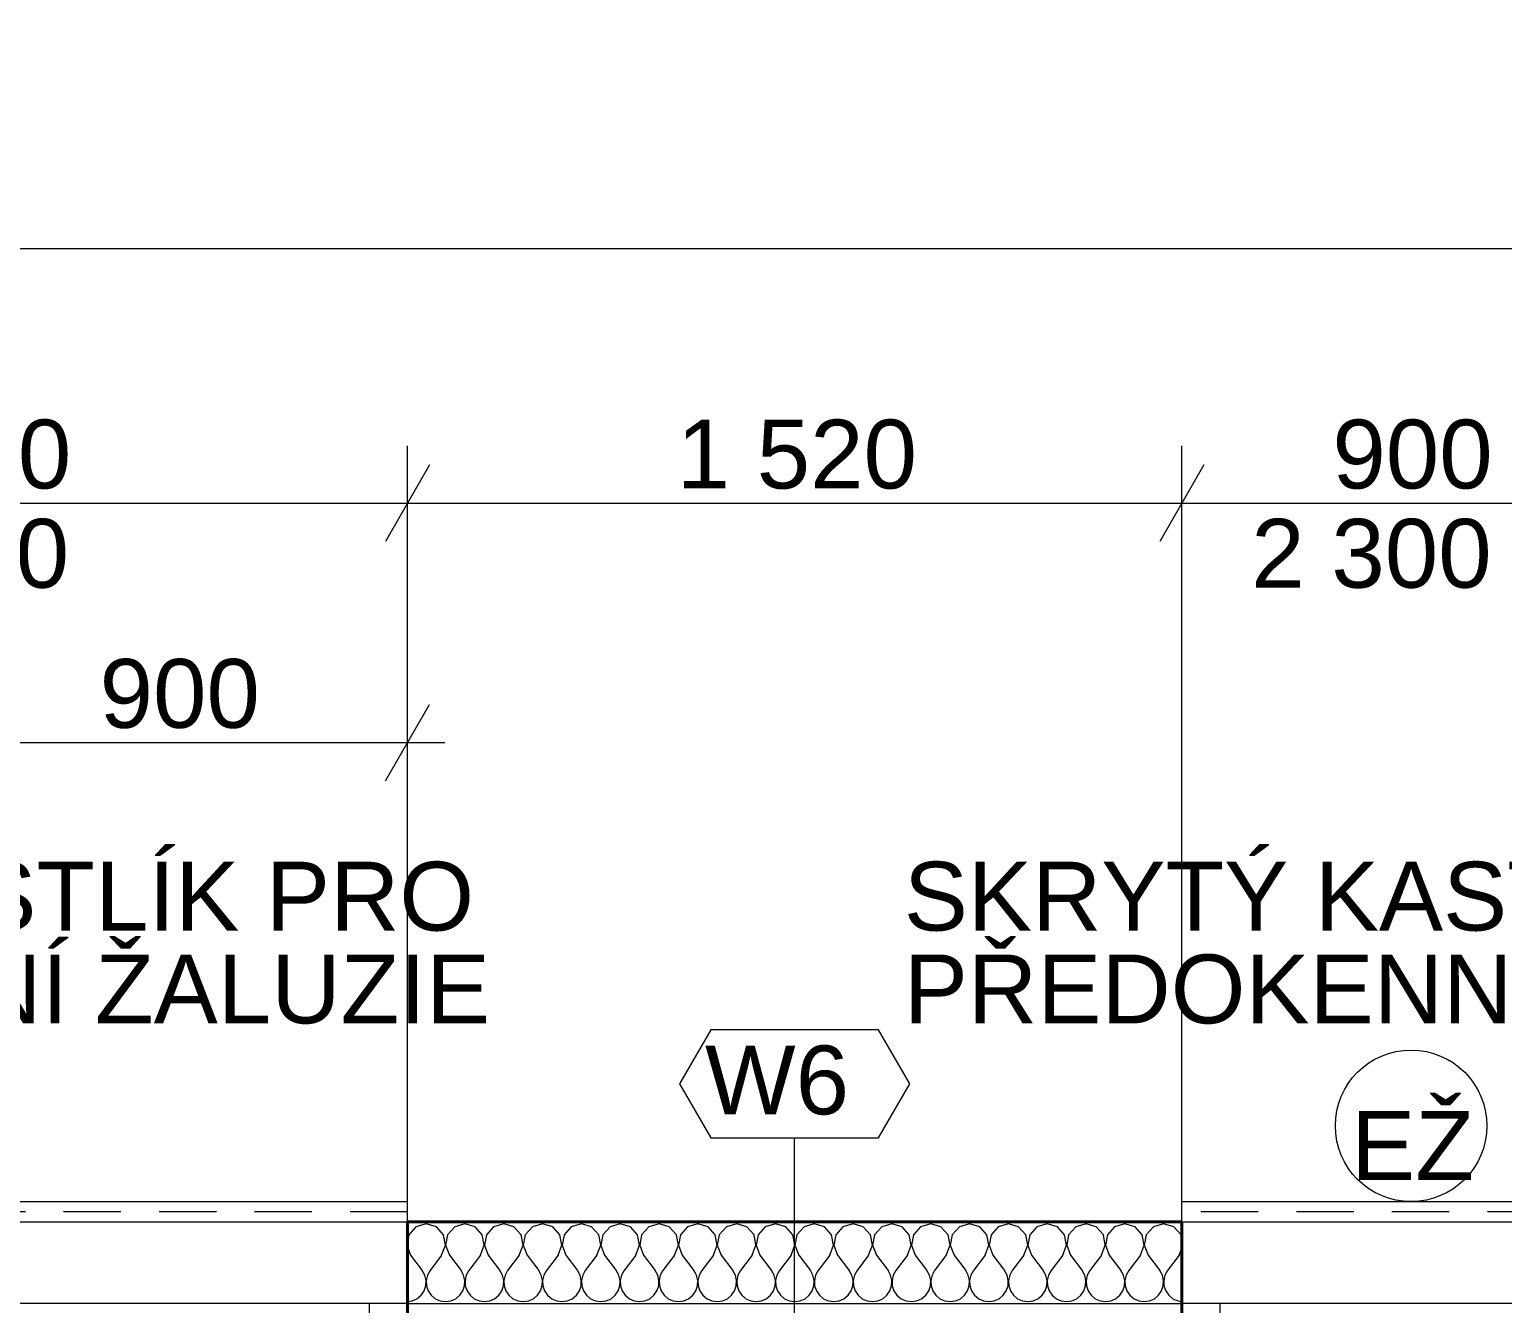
# Model space of a CAD drawing. Header units: millimetres. Extents: x -3100 to 17162, y -19566 to 10100.
# Drawn here: x 7488 to 10379, y 7600 to 10100 of the extents above; entities that cross this region are included whole.
import ezdxf

# ---------------------------------------------------------------- set-up
doc = ezdxf.new("R2010")
doc.units = ezdxf.units.MM
doc.header["$MEASUREMENT"] = 0
doc.linetypes.add('Wipeout_Contour', pattern=[1000, 0, -1000])
doc.linetypes.add('Čárkovaná S', pattern=[187.5, 112.5, -75])
for name, color, linetype in [('Konstrukce - morfy', 7, 'Continuous'), ('Konstrukce - svislé nosné', 7, 'Continuous'), ('Konstrukce – Dělicí čáry vrstev', 7, 'Continuous'), ('Kóty - SP', 7, 'Continuous'), ('Otvory – Okna', 7, 'Continuous'), ('Výplně – Řezové', 7, 'Continuous'), ('Zóny - razítko SP', 7, 'Continuous')]:
    doc.layers.add(name, color=color, linetype=linetype)
doc.styles.add('GENEROVANÝ_STYL_1', font='Arial.ttf')
doc.dimstyles.new('GENEROVANÝ_STYL__1', dxfattribs={"dimtxt": 134.999996, "dimasz": 114, "dimexe": 0.18, "dimexo": 0.0625, "dimgap": 0, "dimtad": 1, "dimtih": 1, "dimtoh": 1, "dimdec": 0, "dimzin": 0, "dimdsep": 46, "dimtxsty": 'GENEROVANÝ_STYL_1', "dimblk": 'ARROWHEAD_2', "dimblk1": 'ARROWHEAD_2', "dimblk2": 'ARROWHEAD_2', "dimcen": 0.09, "dimse1": 1, "dimse2": 1, "dimclrd": 256, "dimclre": 256, "dimclrt": 256, "dimazin": 0, "dimtfac": 1, "dimtdec": 4, "dimtmove": 0, "dimatfit": 3, "dimfxl": 1, "dimtolj": 1, "dimtzin": 0, "dimarcsym": 0})
doc.dimstyles.new('GENEROVANÝ_STYL__2', dxfattribs={"dimtxt": 134.999996, "dimasz": 114, "dimexe": 0.18, "dimexo": 0.0625, "dimgap": 0, "dimtad": 1, "dimdec": 0, "dimzin": 0, "dimdsep": 46, "dimtxsty": 'GENEROVANÝ_STYL_1', "dimblk": 'ARROWHEAD_2', "dimblk1": 'ARROWHEAD_2', "dimblk2": 'ARROWHEAD_2', "dimcen": 0.09, "dimse1": 1, "dimse2": 1, "dimclrd": 256, "dimclre": 256, "dimclrt": 256, "dimazin": 0, "dimtfac": 1, "dimtdec": 4, "dimtmove": 0, "dimatfit": 3, "dimfxl": 1, "dimtolj": 1, "dimtzin": 0, "dimarcsym": 0})
doc.dimstyles.new('GENEROVANÝ_STYL__3', dxfattribs={"dimtxt": 134.999996, "dimasz": 114, "dimexe": 0.18, "dimexo": 0.0625, "dimgap": 0, "dimtad": 1, "dimdec": 0, "dimzin": 0, "dimdsep": 46, "dimtxsty": 'GENEROVANÝ_STYL_1', "dimblk": 'ARROWHEAD_2', "dimblk1": 'ARROWHEAD_2', "dimblk2": 'ARROWHEAD_2', "dimcen": 0.09, "dimse1": 1, "dimse2": 1, "dimclrd": 256, "dimclre": 256, "dimclrt": 256, "dimazin": 0, "dimtfac": 1, "dimtdec": 4, "dimtmove": 2, "dimatfit": 3, "dimfxl": 1, "dimtolj": 1, "dimtzin": 0, "dimarcsym": 0})

# ---------------------------------------------------------------- blocks, each defined once
blk = doc.blocks.new('*X67')
at = {"layer": 'Výplně – Řezové', "color": 53, "linetype": 'Continuous', "lineweight": 13, "true_color": 0xeccf4f}
for p, q in [((8246.6, 7750.5), (8232.6, 7735.1)), ((8266.7, 7756.2), (8246.6, 7750.5)), ((8286.7, 7750.5), (8266.7, 7756.2)), ((8300.7, 7735.1), (8286.7, 7750.5)), ((8322.8, 7750.5), (8308.8, 7735.1)), ((8342.9, 7756.2), (8322.8, 7750.5)), ((8362.9, 7750.5), (8342.9, 7756.2)), ((8376.9, 7735.1), (8362.9, 7750.5)), ((8399, 7750.5), (8385, 7735.1)), ((8419, 7756.2), (8399, 7750.5)), ((8439.1, 7750.5), (8419, 7756.2)), ((8453.1, 7735.1), (8439.1, 7750.5)), ((8475.2, 7750.5), (8461.2, 7735.1)), ((8495.2, 7756.2), (8475.2, 7750.5)), ((8515.3, 7750.5), (8495.2, 7756.2)), ((8529.3, 7735.1), (8515.3, 7750.5)), ((8551.4, 7750.5), (8537.4, 7735.1)), ((8571.4, 7756.2), (8551.4, 7750.5)), ((8591.5, 7750.5), (8571.4, 7756.2)), ((8605.5, 7735.1), (8591.5, 7750.5)), ((8627.6, 7750.5), (8613.5, 7735.1)), ((8647.6, 7756.2), (8627.6, 7750.5)), ((8667.6, 7750.5), (8647.6, 7756.2)), ((8681.7, 7735.1), (8667.6, 7750.5)), ((8703.8, 7750.5), (8689.7, 7735.1)), ((8723.8, 7756.2), (8703.8, 7750.5)), ((8743.8, 7750.5), (8723.8, 7756.2)), ((8757.9, 7735.1), (8743.8, 7750.5)), ((8780, 7750.5), (8765.9, 7735.1)), ((8800, 7756.2), (8780, 7750.5)), ((8820, 7750.5), (8800, 7756.2)), ((8834.1, 7735.1), (8820, 7750.5)), ((8856.2, 7750.5), (8842.1, 7735.1)), ((8876.2, 7756.2), (8856.2, 7750.5)), ((8896.2, 7750.5), (8876.2, 7756.2)), ((8910.3, 7735.1), (8896.2, 7750.5)), ((8932.4, 7750.5), (8918.3, 7735.1)), ((8952.4, 7756.2), (8932.4, 7750.5)), ((8972.4, 7750.5), (8952.4, 7756.2)), ((8986.5, 7735.1), (8972.4, 7750.5)), ((9008.5, 7750.5), (8994.5, 7735.1)), ((9028.6, 7756.2), (9008.5, 7750.5)), ((9048.6, 7750.5), (9028.6, 7756.2)), ((9062.6, 7735.1), (9048.6, 7750.5)), ((9084.7, 7750.5), (9070.7, 7735.1)), ((9104.8, 7756.2), (9084.7, 7750.5)), ((9124.8, 7750.5), (9104.8, 7756.2)), ((9138.8, 7735.1), (9124.8, 7750.5)), ((9160.9, 7750.5), (9146.9, 7735.1)), ((9181, 7756.2), (9160.9, 7750.5)), ((9201, 7750.5), (9181, 7756.2)), ((9215, 7735.1), (9201, 7750.5)), ((9237.1, 7750.5), (9223.1, 7735.1)), ((9257.1, 7756.2), (9237.1, 7750.5)), ((9277.2, 7750.5), (9257.1, 7756.2)), ((9291.2, 7735.1), (9277.2, 7750.5)), ((9313.3, 7750.5), (9299.3, 7735.1)), ((9333.3, 7756.2), (9313.3, 7750.5)), ((9353.4, 7750.5), (9333.3, 7756.2)), ((9367.4, 7735.1), (9353.4, 7750.5)), ((9389.5, 7750.5), (9375.5, 7735.1)), ((9409.5, 7756.2), (9389.5, 7750.5)), ((9429.6, 7750.5), (9409.5, 7756.2)), ((9443.6, 7735.1), (9429.6, 7750.5)), ((9465.7, 7750.5), (9451.6, 7735.1)), ((9485.7, 7756.2), (9465.7, 7750.5)), ((9505.7, 7750.5), (9485.7, 7756.2)), ((9519.8, 7735.1), (9505.7, 7750.5)), ((9541.9, 7750.5), (9527.8, 7735.1)), ((9561.9, 7756.2), (9541.9, 7750.5)), ((9581.9, 7750.5), (9561.9, 7756.2)), ((9596, 7735.1), (9581.9, 7750.5)), ((9618.1, 7750.5), (9604, 7735.1)), ((9638.1, 7756.2), (9618.1, 7750.5)), ((9658.1, 7750.5), (9638.1, 7756.2)), ((9672.2, 7735.1), (9658.1, 7750.5)), ((9694.3, 7750.5), (9680.2, 7735.1)), ((9714.3, 7756.2), (9694.3, 7750.5)), ((9734.3, 7750.5), (9714.3, 7756.2)), ((9748.4, 7735.1), (9734.3, 7750.5)), ((8232.6, 7735.1), (8230, 7721.4)), ((8304.6, 7714.7), (8300.7, 7735.1)), ((8308.8, 7735.1), (8304.9, 7714.7)), ((8380.8, 7714.7), (8376.9, 7735.1)), ((8385, 7735.1), (8381.1, 7714.7)), ((8457, 7714.7), (8453.1, 7735.1)), ((8461.2, 7735.1), (8457.3, 7714.7)), ((8533.2, 7714.7), (8529.3, 7735.1)), ((8537.4, 7735.1), (8533.5, 7714.7)), ((8609.4, 7714.7), (8605.5, 7735.1)), ((8613.5, 7735.1), (8609.7, 7714.7)), ((8685.6, 7714.7), (8681.7, 7735.1)), ((8689.7, 7735.1), (8685.9, 7714.7)), ((8761.8, 7714.7), (8757.9, 7735.1)), ((8765.9, 7735.1), (8762.1, 7714.7)), ((8837.9, 7714.7), (8834.1, 7735.1)), ((8842.1, 7735.1), (8838.2, 7714.7)), ((8914.1, 7714.7), (8910.3, 7735.1)), ((8918.3, 7735.1), (8914.4, 7714.7)), ((8990.3, 7714.7), (8986.5, 7735.1)), ((8994.5, 7735.1), (8990.6, 7714.7)), ((9066.5, 7714.7), (9062.6, 7735.1)), ((9070.7, 7735.1), (9066.8, 7714.7)), ((9142.7, 7714.7), (9138.8, 7735.1)), ((9146.9, 7735.1), (9143, 7714.7)), ((9218.9, 7714.7), (9215, 7735.1)), ((9223.1, 7735.1), (9219.2, 7714.7)), ((9295.1, 7714.7), (9291.2, 7735.1)), ((9299.3, 7735.1), (9295.4, 7714.7)), ((9371.3, 7714.7), (9367.4, 7735.1)), ((9375.5, 7735.1), (9371.6, 7714.7)), ((9447.5, 7714.7), (9443.6, 7735.1)), ((9451.6, 7735.1), (9447.8, 7714.7)), ((9523.7, 7714.7), (9519.8, 7735.1)), ((9527.8, 7735.1), (9524, 7714.7)), ((9599.8, 7714.7), (9596, 7735.1)), ((9604, 7735.1), (9600.2, 7714.7)), ((9676, 7714.7), (9672.2, 7735.1)), ((9680.2, 7735.1), (9676.3, 7714.7)), ((9750, 7726.5), (9748.4, 7735.1)), ((8230, 7711.4), (8236.2, 7695.2)), ((8236.2, 7695.2), (8259, 7664.8)), ((8297.1, 7695.2), (8274.3, 7664.8)), ((8297.1, 7695.2), (8304.6, 7714.7)), ((8304.9, 7714.7), (8312.4, 7695.2)), ((8312.4, 7695.2), (8335.2, 7664.8)), ((8373.3, 7695.2), (8350.5, 7664.8)), ((8373.3, 7695.2), (8380.8, 7714.7)), ((8381.1, 7714.7), (8388.6, 7695.2)), ((8388.6, 7695.2), (8411.4, 7664.8)), ((8449.5, 7695.2), (8426.7, 7664.8)), ((8449.5, 7695.2), (8457, 7714.7)), ((8457.3, 7714.7), (8464.8, 7695.2)), ((8464.8, 7695.2), (8487.6, 7664.8)), ((8525.7, 7695.2), (8502.9, 7664.8)), ((8525.7, 7695.2), (8533.2, 7714.7)), ((8533.5, 7714.7), (8541, 7695.2)), ((8541, 7695.2), (8563.8, 7664.8)), ((8601.9, 7695.2), (8579, 7664.8)), ((8601.9, 7695.2), (8609.4, 7714.7)), ((8609.7, 7714.7), (8617.1, 7695.2)), ((8617.1, 7695.2), (8640, 7664.8)), ((8678.1, 7695.2), (8655.2, 7664.8)), ((8678.1, 7695.2), (8685.6, 7714.7)), ((8685.9, 7714.7), (8693.3, 7695.2)), ((8693.3, 7695.2), (8716.2, 7664.8)), ((8754.3, 7695.2), (8731.4, 7664.8)), ((8754.3, 7695.2), (8761.8, 7714.7)), ((8762.1, 7714.7), (8769.5, 7695.2)), ((8769.5, 7695.2), (8792.4, 7664.8)), ((8830.5, 7695.2), (8807.6, 7664.8)), ((8830.5, 7695.2), (8837.9, 7714.7)), ((8838.2, 7714.7), (8845.7, 7695.2)), ((8845.7, 7695.2), (8868.6, 7664.8)), ((8906.7, 7695.2), (8883.8, 7664.8)), ((8906.7, 7695.2), (8914.1, 7714.7)), ((8914.4, 7714.7), (8921.9, 7695.2)), ((8921.9, 7695.2), (8944.8, 7664.8)), ((8982.9, 7695.2), (8960, 7664.8)), ((8982.9, 7695.2), (8990.3, 7714.7)), ((8990.6, 7714.7), (8998.1, 7695.2)), ((8998.1, 7695.2), (9021, 7664.8)), ((9059, 7695.2), (9036.2, 7664.8)), ((9059, 7695.2), (9066.5, 7714.7)), ((9066.8, 7714.7), (9074.3, 7695.2)), ((9074.3, 7695.2), (9097.1, 7664.8)), ((9135.2, 7695.2), (9112.4, 7664.8)), ((9135.2, 7695.2), (9142.7, 7714.7)), ((9143, 7714.7), (9150.5, 7695.2)), ((9150.5, 7695.2), (9173.3, 7664.8)), ((9211.4, 7695.2), (9188.6, 7664.8)), ((9211.4, 7695.2), (9218.9, 7714.7)), ((9219.2, 7714.7), (9226.7, 7695.2)), ((9226.7, 7695.2), (9249.5, 7664.8)), ((9287.6, 7695.2), (9264.8, 7664.8)), ((9287.6, 7695.2), (9295.1, 7714.7)), ((9295.4, 7714.7), (9302.9, 7695.2)), ((9302.9, 7695.2), (9325.7, 7664.8)), ((9363.8, 7695.2), (9341, 7664.8)), ((9363.8, 7695.2), (9371.3, 7714.7)), ((9371.6, 7714.7), (9379, 7695.2)), ((9379, 7695.2), (9401.9, 7664.8)), ((9440, 7695.2), (9417.1, 7664.8)), ((9440, 7695.2), (9447.5, 7714.7)), ((9447.8, 7714.7), (9455.2, 7695.2)), ((9455.2, 7695.2), (9478.1, 7664.8)), ((9516.2, 7695.2), (9493.3, 7664.8)), ((9516.2, 7695.2), (9523.7, 7714.7)), ((9524, 7714.7), (9531.4, 7695.2)), ((9531.4, 7695.2), (9554.3, 7664.8)), ((9592.4, 7695.2), (9569.5, 7664.8)), ((9592.4, 7695.2), (9599.8, 7714.7)), ((9600.2, 7714.7), (9607.6, 7695.2)), ((9607.6, 7695.2), (9630.5, 7664.8)), ((9668.6, 7695.2), (9645.7, 7664.8)), ((9668.6, 7695.2), (9676, 7714.7)), ((9676.3, 7714.7), (9683.8, 7695.2)), ((9683.8, 7695.2), (9706.7, 7664.8)), ((9744.8, 7695.2), (9721.9, 7664.8)), ((9744.8, 7695.2), (9750, 7708.9)), ((8264.1, 7655.6), (8259, 7664.8)), ((8274.3, 7664.8), (8269.2, 7655.6)), ((8340.3, 7655.6), (8335.2, 7664.8)), ((8350.5, 7664.8), (8345.4, 7655.6)), ((8416.5, 7655.6), (8411.4, 7664.8)), ((8426.7, 7664.8), (8421.6, 7655.6)), ((8492.7, 7655.6), (8487.6, 7664.8)), ((8502.9, 7664.8), (8497.8, 7655.6)), ((8568.9, 7655.6), (8563.8, 7664.8)), ((8579, 7664.8), (8574, 7655.6)), ((8645.1, 7655.6), (8640, 7664.8)), ((8655.2, 7664.8), (8650.2, 7655.6)), ((8721.3, 7655.6), (8716.2, 7664.8)), ((8731.4, 7664.8), (8726.3, 7655.6)), ((8797.5, 7655.6), (8792.4, 7664.8)), ((8807.6, 7664.8), (8802.5, 7655.6)), ((8873.7, 7655.6), (8868.6, 7664.8)), ((8883.8, 7664.8), (8878.7, 7655.6)), ((8949.8, 7655.6), (8944.8, 7664.8)), ((8960, 7664.8), (8954.9, 7655.6)), ((9026, 7655.6), (9021, 7664.8)), ((9036.2, 7664.8), (9031.1, 7655.6)), ((9102.2, 7655.6), (9097.1, 7664.8)), ((9112.4, 7664.8), (9107.3, 7655.6)), ((9178.4, 7655.6), (9173.3, 7664.8)), ((9188.6, 7664.8), (9183.5, 7655.6)), ((9254.6, 7655.6), (9249.5, 7664.8)), ((9264.8, 7664.8), (9259.7, 7655.6)), ((9330.8, 7655.6), (9325.7, 7664.8)), ((9341, 7664.8), (9335.9, 7655.6)), ((9407, 7655.6), (9401.9, 7664.8)), ((9417.1, 7664.8), (9412.1, 7655.6)), ((9483.2, 7655.6), (9478.1, 7664.8)), ((9493.3, 7664.8), (9488.2, 7655.6)), ((9559.4, 7655.6), (9554.3, 7664.8)), ((9569.5, 7664.8), (9564.4, 7655.6)), ((9635.6, 7655.6), (9630.5, 7664.8)), ((9645.7, 7664.8), (9640.6, 7655.6)), ((9711.8, 7655.6), (9706.7, 7664.8)), ((9721.9, 7664.8), (9716.8, 7655.6)), ((8262.6, 7624.9), (8266, 7634.8)), ((8266.5, 7645.3), (8264.1, 7655.6)), ((8266, 7634.8), (8266.5, 7645.3)), ((8269.2, 7655.6), (8266.8, 7645.3)), ((8266.8, 7645.3), (8267.3, 7634.8)), ((8267.3, 7634.8), (8270.7, 7624.9)), ((8338.8, 7624.9), (8342.2, 7634.8)), ((8342.7, 7645.3), (8340.3, 7655.6)), ((8342.2, 7634.8), (8342.7, 7645.3)), ((8345.4, 7655.6), (8343, 7645.3)), ((8343, 7645.3), (8343.5, 7634.8)), ((8343.5, 7634.8), (8346.9, 7624.9)), ((8415, 7624.9), (8418.4, 7634.8)), ((8418.9, 7645.3), (8416.5, 7655.6)), ((8418.4, 7634.8), (8418.9, 7645.3)), ((8421.6, 7655.6), (8419.2, 7645.3)), ((8419.2, 7645.3), (8419.7, 7634.8)), ((8419.7, 7634.8), (8423.1, 7624.9)), ((8491.2, 7624.9), (8494.6, 7634.8)), ((8495.1, 7645.3), (8492.7, 7655.6)), ((8494.6, 7634.8), (8495.1, 7645.3)), ((8497.8, 7655.6), (8495.4, 7645.3)), ((8495.4, 7645.3), (8495.9, 7634.8)), ((8495.9, 7634.8), (8499.3, 7624.9)), ((8567.4, 7624.9), (8570.8, 7634.8)), ((8571.3, 7645.3), (8568.9, 7655.6)), ((8570.8, 7634.8), (8571.3, 7645.3)), ((8574, 7655.6), (8571.6, 7645.3)), ((8571.6, 7645.3), (8572.1, 7634.8)), ((8572.1, 7634.8), (8575.5, 7624.9)), ((8643.6, 7624.9), (8647, 7634.8)), ((8647.5, 7645.3), (8645.1, 7655.6)), ((8647, 7634.8), (8647.5, 7645.3)), ((8650.2, 7655.6), (8647.8, 7645.3)), ((8647.8, 7645.3), (8648.3, 7634.8)), ((8648.3, 7634.8), (8651.6, 7624.9)), ((8719.8, 7624.9), (8723.1, 7634.8)), ((8723.7, 7645.3), (8721.3, 7655.6)), ((8723.1, 7634.8), (8723.7, 7645.3)), ((8726.3, 7655.6), (8724, 7645.3)), ((8724, 7645.3), (8724.5, 7634.8)), ((8724.5, 7634.8), (8727.8, 7624.9)), ((8796, 7624.9), (8799.3, 7634.8)), ((8799.8, 7645.3), (8797.5, 7655.6)), ((8799.3, 7634.8), (8799.8, 7645.3)), ((8802.5, 7655.6), (8800.2, 7645.3)), ((8800.2, 7645.3), (8800.7, 7634.8)), ((8800.7, 7634.8), (8804, 7624.9)), ((8872.2, 7624.9), (8875.5, 7634.8)), ((8876, 7645.3), (8873.7, 7655.6)), ((8875.5, 7634.8), (8876, 7645.3)), ((8878.7, 7655.6), (8876.3, 7645.3)), ((8876.3, 7645.3), (8876.9, 7634.8)), ((8876.9, 7634.8), (8880.2, 7624.9)), ((8948.4, 7624.9), (8951.7, 7634.8)), ((8952.2, 7645.3), (8949.8, 7655.6)), ((8951.7, 7634.8), (8952.2, 7645.3)), ((8954.9, 7655.6), (8952.5, 7645.3)), ((8952.5, 7645.3), (8953, 7634.8)), ((8953, 7634.8), (8956.4, 7624.9)), ((9024.5, 7624.9), (9027.9, 7634.8)), ((9028.4, 7645.3), (9026, 7655.6)), ((9027.9, 7634.8), (9028.4, 7645.3)), ((9031.1, 7655.6), (9028.7, 7645.3)), ((9028.7, 7645.3), (9029.2, 7634.8)), ((9029.2, 7634.8), (9032.6, 7624.9)), ((9100.7, 7624.9), (9104.1, 7634.8)), ((9104.6, 7645.3), (9102.2, 7655.6)), ((9104.1, 7634.8), (9104.6, 7645.3)), ((9107.3, 7655.6), (9104.9, 7645.3)), ((9104.9, 7645.3), (9105.4, 7634.8)), ((9105.4, 7634.8), (9108.8, 7624.9)), ((9176.9, 7624.9), (9180.3, 7634.8)), ((9180.8, 7645.3), (9178.4, 7655.6)), ((9180.3, 7634.8), (9180.8, 7645.3)), ((9183.5, 7655.6), (9181.1, 7645.3)), ((9181.1, 7645.3), (9181.6, 7634.8)), ((9181.6, 7634.8), (9185, 7624.9)), ((9253.1, 7624.9), (9256.5, 7634.8)), ((9257, 7645.3), (9254.6, 7655.6)), ((9256.5, 7634.8), (9257, 7645.3)), ((9259.7, 7655.6), (9257.3, 7645.3)), ((9257.3, 7645.3), (9257.8, 7634.8)), ((9257.8, 7634.8), (9261.2, 7624.9)), ((9329.3, 7624.9), (9332.7, 7634.8)), ((9333.2, 7645.3), (9330.8, 7655.6)), ((9332.7, 7634.8), (9333.2, 7645.3)), ((9335.9, 7655.6), (9333.5, 7645.3)), ((9333.5, 7645.3), (9334, 7634.8)), ((9334, 7634.8), (9337.4, 7624.9)), ((9405.5, 7624.9), (9408.9, 7634.8)), ((9409.4, 7645.3), (9407, 7655.6)), ((9408.9, 7634.8), (9409.4, 7645.3)), ((9412.1, 7655.6), (9409.7, 7645.3)), ((9409.7, 7645.3), (9410.2, 7634.8)), ((9410.2, 7634.8), (9413.5, 7624.9)), ((9481.7, 7624.9), (9485.1, 7634.8)), ((9485.6, 7645.3), (9483.2, 7655.6)), ((9485.1, 7634.8), (9485.6, 7645.3)), ((9488.2, 7655.6), (9485.9, 7645.3)), ((9485.9, 7645.3), (9486.4, 7634.8)), ((9486.4, 7634.8), (9489.7, 7624.9)), ((9557.9, 7624.9), (9561.2, 7634.8)), ((9561.8, 7645.3), (9559.4, 7655.6)), ((9561.2, 7634.8), (9561.8, 7645.3)), ((9564.4, 7655.6), (9562.1, 7645.3)), ((9562.1, 7645.3), (9562.6, 7634.8)), ((9562.6, 7634.8), (9565.9, 7624.9)), ((9634.1, 7624.9), (9637.4, 7634.8)), ((9637.9, 7645.3), (9635.6, 7655.6)), ((9637.4, 7634.8), (9637.9, 7645.3)), ((9640.6, 7655.6), (9638.2, 7645.3)), ((9638.2, 7645.3), (9638.8, 7634.8)), ((9638.8, 7634.8), (9642.1, 7624.9)), ((9710.3, 7624.9), (9713.6, 7634.8)), ((9714.1, 7645.3), (9711.8, 7655.6)), ((9713.6, 7634.8), (9714.1, 7645.3)), ((9716.8, 7655.6), (9714.4, 7645.3)), ((9714.4, 7645.3), (9714.9, 7634.8)), ((9714.9, 7634.8), (9718.3, 7624.9)), ((8230, 7604), (8239, 7605.3)), ((8239, 7605.3), (8248.6, 7609.5)), ((8248.6, 7609.5), (8256.7, 7616.2)), ((8256.7, 7616.2), (8262.6, 7624.9)), ((8270.7, 7624.9), (8276.6, 7616.2)), ((8276.6, 7616.2), (8284.7, 7609.5)), ((8284.7, 7609.5), (8294.4, 7605.3)), ((8294.4, 7605.3), (8304.8, 7603.8)), ((8304.8, 7603.8), (8315.2, 7605.3)), ((8315.2, 7605.3), (8324.8, 7609.5)), ((8324.8, 7609.5), (8332.9, 7616.2)), ((8332.9, 7616.2), (8338.8, 7624.9)), ((8346.9, 7624.9), (8352.8, 7616.2)), ((8352.8, 7616.2), (8360.9, 7609.5)), ((8360.9, 7609.5), (8370.5, 7605.3)), ((8370.5, 7605.3), (8381, 7603.8)), ((8381, 7603.8), (8391.4, 7605.3)), ((8391.4, 7605.3), (8401, 7609.5)), ((8401, 7609.5), (8409.1, 7616.2)), ((8409.1, 7616.2), (8415, 7624.9)), ((8423.1, 7624.9), (8429, 7616.2)), ((8429, 7616.2), (8437.1, 7609.5)), ((8437.1, 7609.5), (8446.7, 7605.3)), ((8446.7, 7605.3), (8457.1, 7603.8)), ((8457.1, 7603.8), (8467.6, 7605.3)), ((8467.6, 7605.3), (8477.2, 7609.5)), ((8477.2, 7609.5), (8485.3, 7616.2)), ((8485.3, 7616.2), (8491.2, 7624.9)), ((8499.3, 7624.9), (8505.2, 7616.2)), ((8505.2, 7616.2), (8513.3, 7609.5)), ((8513.3, 7609.5), (8522.9, 7605.3)), ((8522.9, 7605.3), (8533.3, 7603.8)), ((8533.3, 7603.8), (8543.7, 7605.3)), ((8543.7, 7605.3), (8553.4, 7609.5)), ((8553.4, 7609.5), (8561.5, 7616.2)), ((8561.5, 7616.2), (8567.4, 7624.9)), ((8575.5, 7624.9), (8581.4, 7616.2)), ((8581.4, 7616.2), (8589.5, 7609.5)), ((8589.5, 7609.5), (8599.1, 7605.3)), ((8599.1, 7605.3), (8609.5, 7603.8)), ((8609.5, 7603.8), (8619.9, 7605.3)), ((8619.9, 7605.3), (8629.6, 7609.5)), ((8629.6, 7609.5), (8637.6, 7616.2)), ((8637.6, 7616.2), (8643.6, 7624.9)), ((8651.6, 7624.9), (8657.6, 7616.2)), ((8657.6, 7616.2), (8665.7, 7609.5)), ((8665.7, 7609.5), (8675.3, 7605.3)), ((8675.3, 7605.3), (8685.7, 7603.8)), ((8685.7, 7603.8), (8696.1, 7605.3)), ((8696.1, 7605.3), (8705.7, 7609.5)), ((8705.7, 7609.5), (8713.8, 7616.2)), ((8713.8, 7616.2), (8719.8, 7624.9)), ((8727.8, 7624.9), (8733.8, 7616.2)), ((8733.8, 7616.2), (8741.9, 7609.5)), ((8741.9, 7609.5), (8751.5, 7605.3)), ((8751.5, 7605.3), (8761.9, 7603.8)), ((8761.9, 7603.8), (8772.3, 7605.3)), ((8772.3, 7605.3), (8781.9, 7609.5)), ((8781.9, 7609.5), (8790, 7616.2)), ((8790, 7616.2), (8796, 7624.9)), ((8804, 7624.9), (8810, 7616.2)), ((8810, 7616.2), (8818.1, 7609.5)), ((8818.1, 7609.5), (8827.7, 7605.3)), ((8827.7, 7605.3), (8838.1, 7603.8)), ((8838.1, 7603.8), (8848.5, 7605.3)), ((8848.5, 7605.3), (8858.1, 7609.5)), ((8858.1, 7609.5), (8866.2, 7616.2)), ((8866.2, 7616.2), (8872.2, 7624.9)), ((8880.2, 7624.9), (8886.2, 7616.2)), ((8886.2, 7616.2), (8894.3, 7609.5)), ((8894.3, 7609.5), (8903.9, 7605.3)), ((8903.9, 7605.3), (8914.3, 7603.8)), ((8914.3, 7603.8), (8924.7, 7605.3)), ((8924.7, 7605.3), (8934.3, 7609.5)), ((8934.3, 7609.5), (8942.4, 7616.2)), ((8942.4, 7616.2), (8948.4, 7624.9)), ((8956.4, 7624.9), (8962.4, 7616.2)), ((8962.4, 7616.2), (8970.4, 7609.5)), ((8970.4, 7609.5), (8980.1, 7605.3)), ((8980.1, 7605.3), (8990.5, 7603.8)), ((8990.5, 7603.8), (9000.9, 7605.3)), ((9000.9, 7605.3), (9010.5, 7609.5)), ((9010.5, 7609.5), (9018.6, 7616.2)), ((9018.6, 7616.2), (9024.5, 7624.9)), ((9032.6, 7624.9), (9038.5, 7616.2)), ((9038.5, 7616.2), (9046.6, 7609.5)), ((9046.6, 7609.5), (9056.3, 7605.3)), ((9056.3, 7605.3), (9066.7, 7603.8)), ((9066.7, 7603.8), (9077.1, 7605.3)), ((9077.1, 7605.3), (9086.7, 7609.5)), ((9086.7, 7609.5), (9094.8, 7616.2)), ((9094.8, 7616.2), (9100.7, 7624.9)), ((9108.8, 7624.9), (9114.7, 7616.2)), ((9114.7, 7616.2), (9122.8, 7609.5)), ((9122.8, 7609.5), (9132.4, 7605.3)), ((9132.4, 7605.3), (9142.9, 7603.8)), ((9142.9, 7603.8), (9153.3, 7605.3)), ((9153.3, 7605.3), (9162.9, 7609.5)), ((9162.9, 7609.5), (9171, 7616.2)), ((9171, 7616.2), (9176.9, 7624.9)), ((9185, 7624.9), (9190.9, 7616.2)), ((9190.9, 7616.2), (9199, 7609.5)), ((9199, 7609.5), (9208.6, 7605.3)), ((9208.6, 7605.3), (9219, 7603.8)), ((9219, 7603.8), (9229.5, 7605.3)), ((9229.5, 7605.3), (9239.1, 7609.5)), ((9239.1, 7609.5), (9247.2, 7616.2)), ((9247.2, 7616.2), (9253.1, 7624.9)), ((9261.2, 7624.9), (9267.1, 7616.2)), ((9267.1, 7616.2), (9275.2, 7609.5)), ((9275.2, 7609.5), (9284.8, 7605.3)), ((9284.8, 7605.3), (9295.2, 7603.8)), ((9295.2, 7603.8), (9305.6, 7605.3)), ((9305.6, 7605.3), (9315.3, 7609.5)), ((9315.3, 7609.5), (9323.4, 7616.2)), ((9323.4, 7616.2), (9329.3, 7624.9)), ((9337.4, 7624.9), (9343.3, 7616.2)), ((9343.3, 7616.2), (9351.4, 7609.5)), ((9351.4, 7609.5), (9361, 7605.3)), ((9361, 7605.3), (9371.4, 7603.8)), ((9371.4, 7603.8), (9381.8, 7605.3)), ((9381.8, 7605.3), (9391.5, 7609.5)), ((9391.5, 7609.5), (9399.5, 7616.2)), ((9399.5, 7616.2), (9405.5, 7624.9)), ((9413.5, 7624.9), (9419.5, 7616.2)), ((9419.5, 7616.2), (9427.6, 7609.5)), ((9427.6, 7609.5), (9437.2, 7605.3)), ((9437.2, 7605.3), (9447.6, 7603.8)), ((9447.6, 7603.8), (9458, 7605.3)), ((9458, 7605.3), (9467.6, 7609.5)), ((9467.6, 7609.5), (9475.7, 7616.2)), ((9475.7, 7616.2), (9481.7, 7624.9)), ((9489.7, 7624.9), (9495.7, 7616.2)), ((9495.7, 7616.2), (9503.8, 7609.5)), ((9503.8, 7609.5), (9513.4, 7605.3)), ((9513.4, 7605.3), (9523.8, 7603.8)), ((9523.8, 7603.8), (9534.2, 7605.3)), ((9534.2, 7605.3), (9543.8, 7609.5)), ((9543.8, 7609.5), (9551.9, 7616.2)), ((9551.9, 7616.2), (9557.9, 7624.9)), ((9565.9, 7624.9), (9571.9, 7616.2)), ((9571.9, 7616.2), (9580, 7609.5)), ((9580, 7609.5), (9589.6, 7605.3)), ((9589.6, 7605.3), (9600, 7603.8)), ((9600, 7603.8), (9610.4, 7605.3)), ((9610.4, 7605.3), (9620, 7609.5)), ((9620, 7609.5), (9628.1, 7616.2)), ((9628.1, 7616.2), (9634.1, 7624.9)), ((9642.1, 7624.9), (9648.1, 7616.2)), ((9648.1, 7616.2), (9656.2, 7609.5)), ((9656.2, 7609.5), (9665.8, 7605.3)), ((9665.8, 7605.3), (9676.2, 7603.8)), ((9676.2, 7603.8), (9686.6, 7605.3)), ((9686.6, 7605.3), (9696.2, 7609.5)), ((9696.2, 7609.5), (9704.3, 7616.2)), ((9704.3, 7616.2), (9710.3, 7624.9)), ((9718.3, 7624.9), (9724.3, 7616.2)), ((9724.3, 7616.2), (9732.4, 7609.5)), ((9732.4, 7609.5), (9742, 7605.3)), ((9742, 7605.3), (9750, 7604.1))]:
    blk.add_line(p, q, dxfattribs=at)
blk = doc.blocks.new('Vícekřídlé vodorovné okno 27')
at = {"layer": 'Otvory – Okna', "color": 7, "linetype": 'Continuous', "lineweight": 20}
for p, q in [((-450, 150), (450, 150)), ((-450, 0), (-375, 0)), ((-375, 0), (-375, -50)), ((-375, 0), (375, 0)), ((375, -50), (375, 0)), ((375, 0), (450, 0)), ((-375, -50), (-450, -50)), ((375, -50), (-375, -50)), ((450, -50), (375, -50)), ((-450, -210), (450, -210))]:
    blk.add_line(p, q, dxfattribs=at)
at = {"layer": 'Otvory – Okna', "color": 7, "linetype": 'Continuous', "lineweight": 40}
for p, q in [((-450, 135), (-450, 150)), ((450, 135), (450, 150)), ((-450, 85), (-450, 135)), ((450, 85), (450, 135)), ((-450, 0), (-450, 85)), ((450, 0), (450, 85)), ((-450, -35), (-450, 0)), ((-450, -35), (-450, 0)), ((450, -35), (450, 0)), ((450, -35), (450, 0)), ((-450, -50), (-450, -35)), ((-450, -50), (-450, -35)), ((-450, -210), (-450, -50)), ((450, -50), (450, -35)), ((450, -50), (450, -35)), ((450, -210), (450, -50))]:
    blk.add_line(p, q, dxfattribs=at)
blk = doc.blocks.new('Vícekřídlé vodorovné okno 27_2')
at = {"layer": 'Otvory – Okna', "color": 7, "linetype": 'Continuous', "lineweight": 20}
for p, q in [((-900, 150), (900, 150)), ((-900, 0), (-850, 0)), ((-850, 0), (-850, -50)), ((-850, 0), (-50, 0)), ((-50, -50), (-50, 0)), ((-50, 0), (-25, 0)), ((-25, 0), (25, 0)), ((25, 0), (25, -50)), ((25, 0), (825, 0)), ((825, -50), (825, 0)), ((825, 0), (900, 0)), ((-850, -50), (-900, -50)), ((-50, -50), (-850, -50)), ((-25, -50), (-50, -50)), ((25, -50), (-25, -50)), ((825, -50), (25, -50)), ((900, -50), (825, -50)), ((-900, -210), (900, -210))]:
    blk.add_line(p, q, dxfattribs=at)
at = {"layer": 'Otvory – Okna', "color": 7, "linetype": 'Continuous', "lineweight": 40}
for p, q in [((-900, 135), (-900, 150)), ((900, 135), (900, 150)), ((-900, 85), (-900, 135)), ((900, 85), (900, 135)), ((-900, 0), (-900, 85)), ((900, 0), (900, 85)), ((-900, -35), (-900, 0)), ((-900, -35), (-900, 0)), ((900, -35), (900, 0)), ((900, -35), (900, 0)), ((-900, -50), (-900, -35)), ((-900, -50), (-900, -35)), ((-900, -210), (-900, -50)), ((900, -50), (900, -35)), ((900, -50), (900, -35)), ((900, -210), (900, -50))]:
    blk.add_line(p, q, dxfattribs=at)
blk = doc.blocks.new('Zeď_3', base_point=(0, 7400))
at = {"color": 254, "linetype": 'Wipeout_Contour', "lineweight": 0, "ltscale": 47337.094009}
blk.add_wipeout([(8230, 7760), (8230, 7600), (9750, 7600), (9750, 7760)], dxfattribs=at).dxf.layer = 'Výplně – Řezové'
at = {"layer": 'Konstrukce - svislé nosné', "color": 7, "linetype": 'Continuous', "lineweight": 40}
for p, q in [((8230, 7760), (8230, 7600)), ((9750, 7760), (9750, 7600)), ((8230, 7600), (8230, 7585)), ((9750, 7600), (9750, 7585))]:
    blk.add_line(p, q, dxfattribs=at)
at = {"layer": 'Konstrukce - svislé nosné', "color": 7, "linetype": 'Continuous', "lineweight": 40, "flags": 128}
blk.add_lwpolyline([(9750, 7760), (8230, 7760)], dxfattribs=at)
at = {"layer": 'Konstrukce – Dělicí čáry vrstev', "color": 7, "linetype": 'Continuous', "lineweight": 13}
blk.add_line((8230, 7600), (9750, 7600), dxfattribs=at)
at = {"layer": 'Konstrukce - svislé nosné', "color": 7, "lineweight": 40}
blk.add_blockref('*X67', (0, 0), dxfattribs=at)
at = {"layer": 'Otvory – Okna', "color": 11, "linetype": 'Continuous', "lineweight": 20, "true_color": 0xf9716e, "xscale": -1, "zscale": 1000, "rotation": 180}
for name, p in [('Vícekřídlé vodorovné okno 27_2', (7330, 7550)), ('Vícekřídlé vodorovné okno 27', (10200, 7550))]:
    blk.add_blockref(name, p, dxfattribs=at)
blk = doc.blocks.new('*D330')
at = {"layer": 'Kóty - SP', "color": 146, "linetype": 'Continuous', "lineweight": 13, "true_color": 0x1a4f6e}
for p, q in [((6430, 9058), (6430, 9283)), ((8230, 9058), (8230, 9283)), ((6473.3, 9245.5), (6386.7, 9095.5)), ((8273.3, 9245.5), (8186.7, 9095.5)), ((6430, 9170.5), (8230, 9170.5))]:
    blk.add_line(p, q, dxfattribs=at)
at = {"layer": 'Kóty - SP', "color": 146, "lineweight": 13, "true_color": 0x1a4f6e, "insert": (7098.3, 9197.5), "char_height": 135, "attachment_point": 7, "style": 'GENEROVANÝ_STYL_1'}
blk.add_mtext('\\A1;{\\pql;\\fArial|b0|i0|c0|p0;\\W1.000000;1\xa0800}', dxfattribs=at)
blk = doc.blocks.new('ARROWHEAD_2')
at = {"color": 0, "linetype": 'Continuous', "lineweight": 0}
for p, q in [((-0.378, -0.655), (0.378, 0.655)), ((0, 0), (-1, 0))]:
    blk.add_line(p, q, dxfattribs=at)
blk = doc.blocks.new('*D331')
at = {"layer": 'Kóty - SP', "color": 146, "linetype": 'Continuous', "lineweight": 13, "true_color": 0x1a4f6e}
for p, q in [((8230, 9058), (8230, 9283)), ((9750, 9058), (9750, 9283)), ((8273.3, 9245.5), (8186.7, 9095.5)), ((9793.3, 9245.5), (9706.7, 9095.5)), ((8230, 9170.5), (9750, 9170.5))]:
    blk.add_line(p, q, dxfattribs=at)
at = {"layer": 'Kóty - SP', "color": 146, "lineweight": 13, "true_color": 0x1a4f6e, "insert": (8758.3, 9197.5), "char_height": 135, "attachment_point": 7, "style": 'GENEROVANÝ_STYL_1'}
blk.add_mtext('\\A1;{\\pql;\\fArial|b0|i0|c0|p0;\\W1.000000;1\xa0520}', dxfattribs=at)
blk = doc.blocks.new('*D332')
at = {"layer": 'Kóty - SP', "color": 146, "linetype": 'Continuous', "lineweight": 13, "true_color": 0x1a4f6e}
for p, q in [((9750, 9058), (9750, 9283)), ((10650, 9058), (10650, 9283)), ((9793.3, 9245.5), (9706.7, 9095.5)), ((10693.3, 9245.5), (10606.7, 9095.5)), ((9750, 9170.5), (10650, 9170.5))]:
    blk.add_line(p, q, dxfattribs=at)
at = {"layer": 'Kóty - SP', "color": 146, "lineweight": 13, "true_color": 0x1a4f6e, "insert": (10045.5, 9197.5), "char_height": 135, "attachment_point": 7, "style": 'GENEROVANÝ_STYL_1'}
blk.add_mtext('\\A1;{\\pql;\\fArial|b0|i0|c0|p0;\\W1.000000;900}', dxfattribs=at)
blk = doc.blocks.new('*D334')
at = {"layer": 'Kóty - SP', "color": 146, "linetype": 'Continuous', "lineweight": 13, "true_color": 0x1a4f6e}
for p, q in [((-360, 9558), (-360, 9783)), ((14460, 9558), (14460, 9783)), ((-316.7, 9745.5), (-403.3, 9595.5)), ((14416.7, 9595.5), (14503.3, 9745.5)), ((-433.4, 9670.5), (-360, 9670.5)), ((-360, 9670.5), (14460, 9670.5)), ((14460, 9670.5), (14533.3, 9670.5))]:
    blk.add_line(p, q, dxfattribs=at)
at = {"layer": 'Kóty - SP', "color": 146, "lineweight": 13, "true_color": 0x1a4f6e, "insert": (6766.9, 9697.5), "char_height": 135, "attachment_point": 7, "style": 'GENEROVANÝ_STYL_1'}
blk.add_mtext('\\A1;{\\pql;\\fArial|b0|i0|c0|p0;\\W1.000000;14\xa0820}', dxfattribs=at)
blk = doc.blocks.new('*D346')
at = {"layer": 'Kóty - SP', "color": 146, "linetype": 'Continuous', "lineweight": 13, "true_color": 0x1a4f6e}
for p, q in [((-2670.5, 7760), (-2670.5, 7833.3)), ((-2595.5, 7716.7), (-2745.5, 7803.3)), ((-2558, 7760), (-2783, 7760)), ((-2670.5, -9460), (-2670.5, 7760)), ((-2745.5, -9416.7), (-2595.5, -9503.3)), ((-2558, -9460), (-2783, -9460)), ((-2670.5, -9533.3), (-2670.5, -9460))]:
    blk.add_line(p, q, dxfattribs=at)
at = {"layer": 'Kóty - SP', "color": 146, "lineweight": 13, "true_color": 0x1a4f6e, "insert": (-2697.5, -1133.1), "char_height": 135, "attachment_point": 7, "rotation": 90, "style": 'GENEROVANÝ_STYL_1'}
blk.add_mtext('\\A1;{\\pql;\\fArial|b0|i0|c0|p0;\\W1.000000;17\xa0220}', dxfattribs=at)
blk = doc.blocks.new('*D374')
at = {"layer": 'Kóty - SP', "color": 146, "linetype": 'Continuous', "lineweight": 13, "true_color": 0x1a4f6e}
for p, q in [((7330.5, 8588.3), (7330.5, 8813.3)), ((8230, 8588.3), (8230, 8813.3)), ((7373.8, 8775.8), (7287.2, 8625.8)), ((8186.7, 8625.8), (8273.3, 8775.8)), ((7330.5, 8700.8), (8230, 8700.8)), ((8230, 8700.8), (8303.3, 8700.8))]:
    blk.add_line(p, q, dxfattribs=at)
at = {"layer": 'Kóty - SP', "color": 146, "lineweight": 13, "true_color": 0x1a4f6e, "insert": (7625.8, 8727.8), "char_height": 135, "attachment_point": 7, "style": 'GENEROVANÝ_STYL_1'}
blk.add_mtext('\\A1;{\\pql;\\fArial|b0|i0|c0|p0;\\W1.000000;900}', dxfattribs=at)
blk = doc.blocks.new('*D389')
at = {"layer": 'Kóty - SP', "color": 146, "linetype": 'Continuous', "lineweight": 13, "true_color": 0x1a4f6e}
for p, q in [((13314.6, 7760), (13314.6, 7833.3)), ((13389.6, 7716.7), (13239.6, 7803.3)), ((13427.1, 7760), (13202.1, 7760)), ((13314.6, 7400), (13314.6, 7760)), ((13239.6, 7443.3), (13389.6, 7356.7)), ((13427.1, 7400), (13202.1, 7400))]:
    blk.add_line(p, q, dxfattribs=at)
at = {"layer": 'Kóty - SP', "color": 146, "lineweight": 13, "true_color": 0x1a4f6e, "insert": (13287.6, 7804.9), "char_height": 135, "attachment_point": 7, "rotation": 90, "style": 'GENEROVANÝ_STYL_1'}
blk.add_mtext('\\A1;{\\pql;\\fArial|b0|i0|c0|p0;\\W1.000000;360}', dxfattribs=at)
blk = doc.blocks.new('Popiska_2', base_point=(8990, 7400))
at = {"layer": 'Zóny - razítko SP', "color": 146, "linetype": 'Continuous', "lineweight": 13, "true_color": 0x1a4f6e}
blk.add_line((8990, 7400), (8990, 7925), dxfattribs=at)
at = {"layer": 'Zóny - razítko SP', "color": 146, "linetype": 'Continuous', "lineweight": 13, "true_color": 0x1a4f6e, "flags": 128}
blk.add_lwpolyline([(8764.2, 8031.1), (8825.4, 7925), (9154.6, 7925), (9215.8, 8031.1), (9154.6, 8137.1), (8825.4, 8137.1)], close=True, dxfattribs=at)
at = {"layer": 'Zóny - razítko SP', "color": 146, "lineweight": 13, "true_color": 0x1a4f6e, "insert": (8990, 8106.3), "char_height": 135, "attachment_point": 2, "style": 'GENEROVANÝ_STYL_1'}
blk.add_mtext('\\A1;{\\pqc;\\pt0,4000;\\fArial|b0|i0|c0|p0;\\W1.000000;W6\\fArial|b0|i0|c0|p0;\\W1.000000;\\A1{\\H.66x;\\S^  ;}\\fArial|b0|i0|c0|p0;\\W1.000000;\\fArial|b0|i0|c0|p0;\\W1.000000;\\A1{\\H.66x;\\S^  ;}\\fArial|b0|i0|c0|p0;\\W1.000000; \\fArial|b0|i0|c0|p0;\\W1.000000;\\fArial|b0|i0|c0|p0;\\W1.000000;\\fArial|b0|i0|c0|p0;\\W1.000000;\\fArial|b0|i0|c0|p0;\\W1.000000;\\fArial|b0|i0|c0|p0;\\W1.000000;\\fArial|b0|i0|c0|p0;\\W1.000000;\\fArial|b0|i0|c0|p0;\\W1.000000;\\fArial|b0|i0|c0|p0;\\W1.000000;\\fArial|b0|i0|c0|p0;\\W1.000000;\\fArial|b0|i0|c0|p0;\\W1.000000;\\fArial|b0|i0|c0|p0;\\W1.000000;\\fArial|b0|i0|c0|p0;\\W1.000000;\\fArial|b0|i0|c0|p0;\\W1.000000;\\fArial|b0|i0|c0|p0;\\W1.000000;\\fArial|b0|i0|c0|p0;\\W1.000000;\\fArial|b0|i0|c0|p0;\\W1.000000;\\fArial|b0|i0|c0|p0;\\W1.000000;\\fArial|b0|i0|c0|p0;\\W1.000000;\\fArial|b0|i0|c0|p0;\\W1.000000;\\fArial|b0|i0|c0|p0;\\W1.000000;\\fArial|b0|i0|c0|p0;\\W1.000000;\\fArial|b0|i0|c0|p0;\\W1.000000;\\fArial|b0|i0|c0|p0;\\W1.000000;\\fArial|b0|i0|c0|p0;\\W1.000000;\\fArial|b0|i0|c0|p0;\\W1.000000;\\fArial|b0|i0|c0|p0;\\W1.000000;\\fArial|b0|i0|c0|p0;\\W1.000000;\\fArial|b0|i0|c0|p0;\\W1.000000;\\fArial|b0|i0|c0|p0;\\W1.000000;\\fArial|b0|i0|c0|p0;\\W1.000000;\\fArial|b0|i0|c0|p0;\\W1.000000;\\fArial|b0|i0|c0|p0;\\W1.000000;\\fArial|b0|i0|c0|p0;\\W1.000000;\\fArial|b0|i0|c0|p0;\\W1.000000;\\fArial|b0|i0|c0|p0;\\W1.000000;\\fArial|b0|i0|c0|p0;\\W1.000000;\\fArial|b0|i0|c0|p0;\\W1.000000;\\fArial|b0|i0|c0|p0;\\W1.000000;\\fArial|b0|i0|c0|p0;\\W1.000000;\\fArial|b0|i0|c0|p0;\\W1.000000;\\fArial|b0|i0|c0|p0;\\W1.000000;\\fArial|b0|i0|c0|p0;\\W1.000000;\\fArial|b0|i0|c0|p0;\\W1.000000;}', dxfattribs=at)

msp = doc.modelspace()

# ---------------------------------------------------------------- linework, layer by layer
at = {"layer": 'Kóty - SP', "color": 146, "linetype": 'Continuous', "lineweight": 13, "true_color": 0x1a4f6e, "flags": 128}
for points in [[(6430, 7800), (8230, 7800)], [(9750, 7800), (10650, 7800)]]:
    msp.add_lwpolyline(points, dxfattribs=at)
at = {"layer": 'Kóty - SP', "color": 146, "linetype": 'Čárkovaná S', "lineweight": 13, "true_color": 0x1a4f6e, "flags": 128}
for points in [[(8230, 7780), (6430, 7780)], [(10650, 7780), (9750, 7780)]]:
    msp.add_lwpolyline(points, dxfattribs=at)
at = {"layer": 'Kóty - SP', "color": 146, "linetype": 'Continuous', "lineweight": 13, "true_color": 0x1a4f6e}
msp.add_circle((10200, 7948.7), 148.7, dxfattribs=at)

# ---------------------------------------------------------------- block references
at = {"layer": 'Konstrukce - svislé nosné', "color": 7, "lineweight": 40}
msp.add_blockref('Zeď_3', (0, 7400), dxfattribs=at)

# ---------------------------------------------------------------- texts
at = {"layer": 'Konstrukce - morfy', "color": 146, "linetype": 'Continuous', "lineweight": 13, "true_color": 0x1a4f6e, "char_height": 135, "attachment_point": 7, "line_spacing_factor": 0.809067, "style": 'GENEROVANÝ_STYL_1'}
for insert in [(6317.4, 8147.9), (9204.3, 8147.9)]:
    msp.add_mtext('\\A1;{\\pql;\\fArial|b0|i0|c0|p0;\\W1.000000;SKRYTÝ KASTLÍK PRO\\P\\pql;\\fArial|b0|i0|c0|p0;\\H1.000065x;\\W1.000000;PŘEDOKENNÍ ŽALUZIE}', dxfattribs=dict(at, insert=insert))
at = {"layer": 'Konstrukce - morfy', "color": 146, "linetype": 'Continuous', "lineweight": 13, "true_color": 0x1a4f6e, "insert": (10082.4, 7842.6), "char_height": 135, "attachment_point": 7, "style": 'GENEROVANÝ_STYL_1'}
msp.add_mtext('\\A1;{\\pql;\\fArial|b0|i0|c0|p0;\\W1.000000;EŽ}', dxfattribs=at)
at = {"layer": 'Kóty - SP', "color": 146, "linetype": 'Continuous', "lineweight": 13, "true_color": 0x1a4f6e, "char_height": 135, "attachment_point": 2, "style": 'GENEROVANÝ_STYL_1'}
for insert in [(7330, 9139.7), (10122.2, 9139.7)]:
    msp.add_mtext('\\A1;{\\pqc;\\fArial|b0|i0|c0|p0;\\W1.000000;2 300}', dxfattribs=dict(at, insert=insert))

# ---------------------------------------------------------------- next in the draw order: linework, layer by layer
at = {"layer": 'Kóty - SP', "color": 146, "linetype": 'Continuous', "lineweight": 13, "true_color": 0x1a4f6e, "flags": 128}
for points in [[(8230, 7760), (8230, 9170.5)], [(9750, 7760), (9750, 9170.5)]]:
    msp.add_lwpolyline(points, dxfattribs=at)

# ---------------------------------------------------------------- next in the draw order: block references
at = {"layer": 'Zóny - razítko SP', "color": 7, "linetype": 'Continuous', "lineweight": 13}
msp.add_blockref('Popiska_2', (8990, 7400), dxfattribs=at)

# ---------------------------------------------------------------- next in the draw order: dimensions: what is measured, and where the dimension line sits
at = {"layer": 'Kóty - SP', "color": 146, "linetype": 'Continuous', "lineweight": 13, "true_color": 0x1a4f6e}
for base, p1, p2, picture, middle in [((14460, 9670.5), (-360, 7760), (14460, 7760), '*D334', (7058.3, 9765)), ((8230, 9170.5), (6430, 7760), (8230, 7760), '*D330', (7336.8, 9265)), ((9750, 9170.5), (8230, 7760), (9750, 7760), '*D331', (8996.8, 9265)), ((10650, 9170.5), (9750, 7760), (10650, 7760), '*D332', (10204.5, 9265)), ((8229.9996, 8700.7797), (7330.4729, 7600), (8229.9996, 7760), '*D374', (7784.7358, 8795.2797))]:
    dim = msp.add_linear_dim(base=base, p1=p1, p2=p2, dimstyle='GENEROVANÝ_STYL__1', dxfattribs=at)
    dim.commit()
    dim.dimension.update_dxf_attribs({"geometry": picture, "text_midpoint": middle, "dimtype": 160})
for base, p1, p2, dimstyle, picture, middle in [((13314.6, 7760), (7050, 7400), (7050, 7760), 'GENEROVANÝ_STYL__3', '*D389', (13220.1, 7963.8)), ((-2670.5, 7760), (11640, -9460), (-360, 7760), 'GENEROVANÝ_STYL__2', '*D346', (-2765, -841.7))]:
    dim = msp.add_linear_dim(base=base, p1=p1, p2=p2, angle=90, dimstyle=dimstyle, dxfattribs=at)
    dim.commit()
    dim.dimension.update_dxf_attribs({"geometry": picture, "text_midpoint": middle, "dimtype": 160, "text_rotation": 90})

doc.saveas('drawing.dxf')
